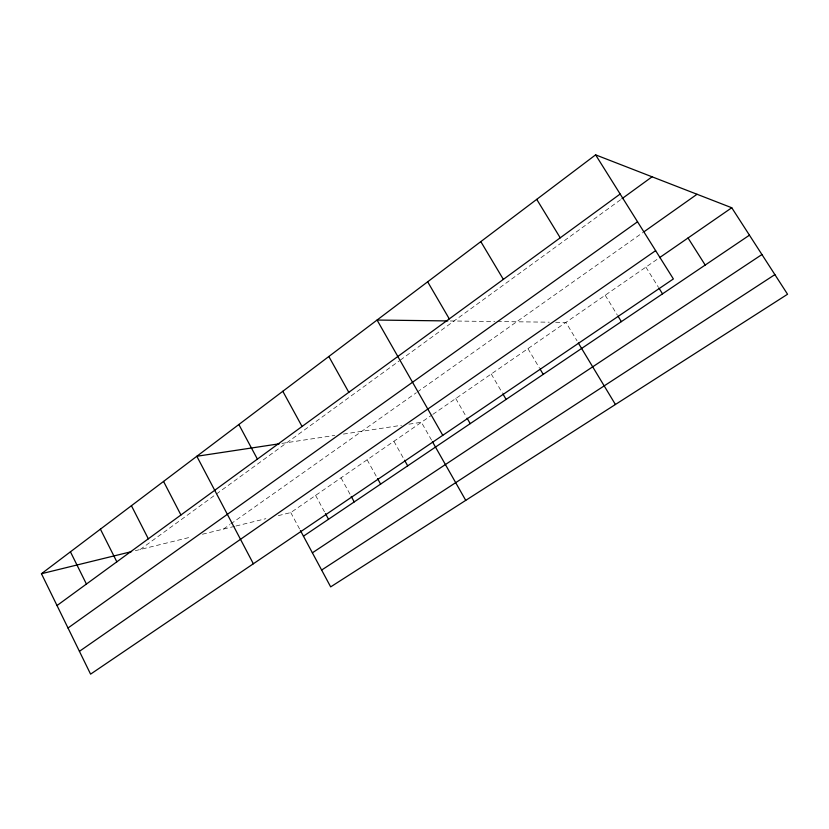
<?xml version="1.0" encoding="UTF-8"?>
<svg xmlns="http://www.w3.org/2000/svg" width="829" height="829" viewBox="0 0 829 829"><rect width="100%" height="100%" fill="white"/><g stroke="black" fill="none" stroke-linecap="round" stroke-linejoin="round"><path stroke-width="0.62" stroke-dasharray="4.14 3.11" d="M140.215 549.492L399.277 360.864M400.314 360.107L620.962 199.447M223.467 529.078L229.737 524.643M230.783 523.907L416.334 392.718M417.391 391.972L642.952 232.503M278.316 515.628L290.772 512.571L431.816 415.08M432.852 414.365L658.527 258.379M135.303 550.694L191.458 536.933M202.431 534.239L234.711 526.322M235.954 526.011L265.871 518.685M281.933 443.391L334.802 435.391M343.424 434.085L401.474 425.298M408.946 424.168L421.401 422.282L431.816 440.603M450.292 320.958L494.872 321.517M497.327 321.548L549.295 322.191M555.668 322.274L565.906 322.398L577.036 340.854M645.874 267.125L658.537 287.435M605.191 295.248L617.315 315.03M527.949 348.636L539.399 367.931M491.255 374.003L502.239 392.78M455.753 398.531L466.447 417.091M393.91 441.287L403.93 459.142M367.133 459.794L376.936 477.473M341.03 477.836L350.636 495.348M315.59 495.421L324.823 512.457M290.772 512.571L299.829 529.441"/><path stroke-width="1.24" d="M595.605 154.857L673.376 278.948L90.589 674.143L41.45 573.72L595.605 154.857L731.758 207.758L787.55 294.243L330.667 586.88L300.43 530.56M57.025 605.533L620.154 194.027M621.999 198.691L652.071 176.805M68.009 627.999L637.542 221.768M643.998 231.768L697.034 194.266M79.429 651.325L655.635 250.638M659.573 257.653L731.758 207.758M303.455 536.187L749.447 235.187M312.378 552.819L761.934 254.534M321.631 570.051L774.887 274.617M41.45 573.72L131.624 551.606M279.394 443.774L196.825 456.271L253.353 563.772M447.815 320.927L377.06 320.046L442.779 435.318M688.039 237.975L705.199 265.052M659.2 288.502L662.526 293.849M617.988 316.129L621.367 321.631M536.726 199.364L560.228 237.819M578.341 343.03L615.419 404.5M480.82 241.622L503.348 279.383M540.042 369.009L543.223 374.366M502.882 393.889L506.115 399.412M427.66 281.798L449.287 318.896M467.069 418.179L470.219 423.64M432.427 441.681L465.743 500.364M404.562 460.25L407.692 465.836M328.833 356.501L348.812 392.314M377.547 478.582L380.615 484.105M351.237 496.436L354.232 501.908M282.813 391.288L302.057 426.479M325.445 513.586L328.522 519.265M238.856 424.51L257.404 459.111M163.551 481.431L180.929 514.996M131.428 505.711L148.318 538.819M100.402 529.151L116.837 561.824M70.434 551.813L86.423 584.051"/></g></svg>
